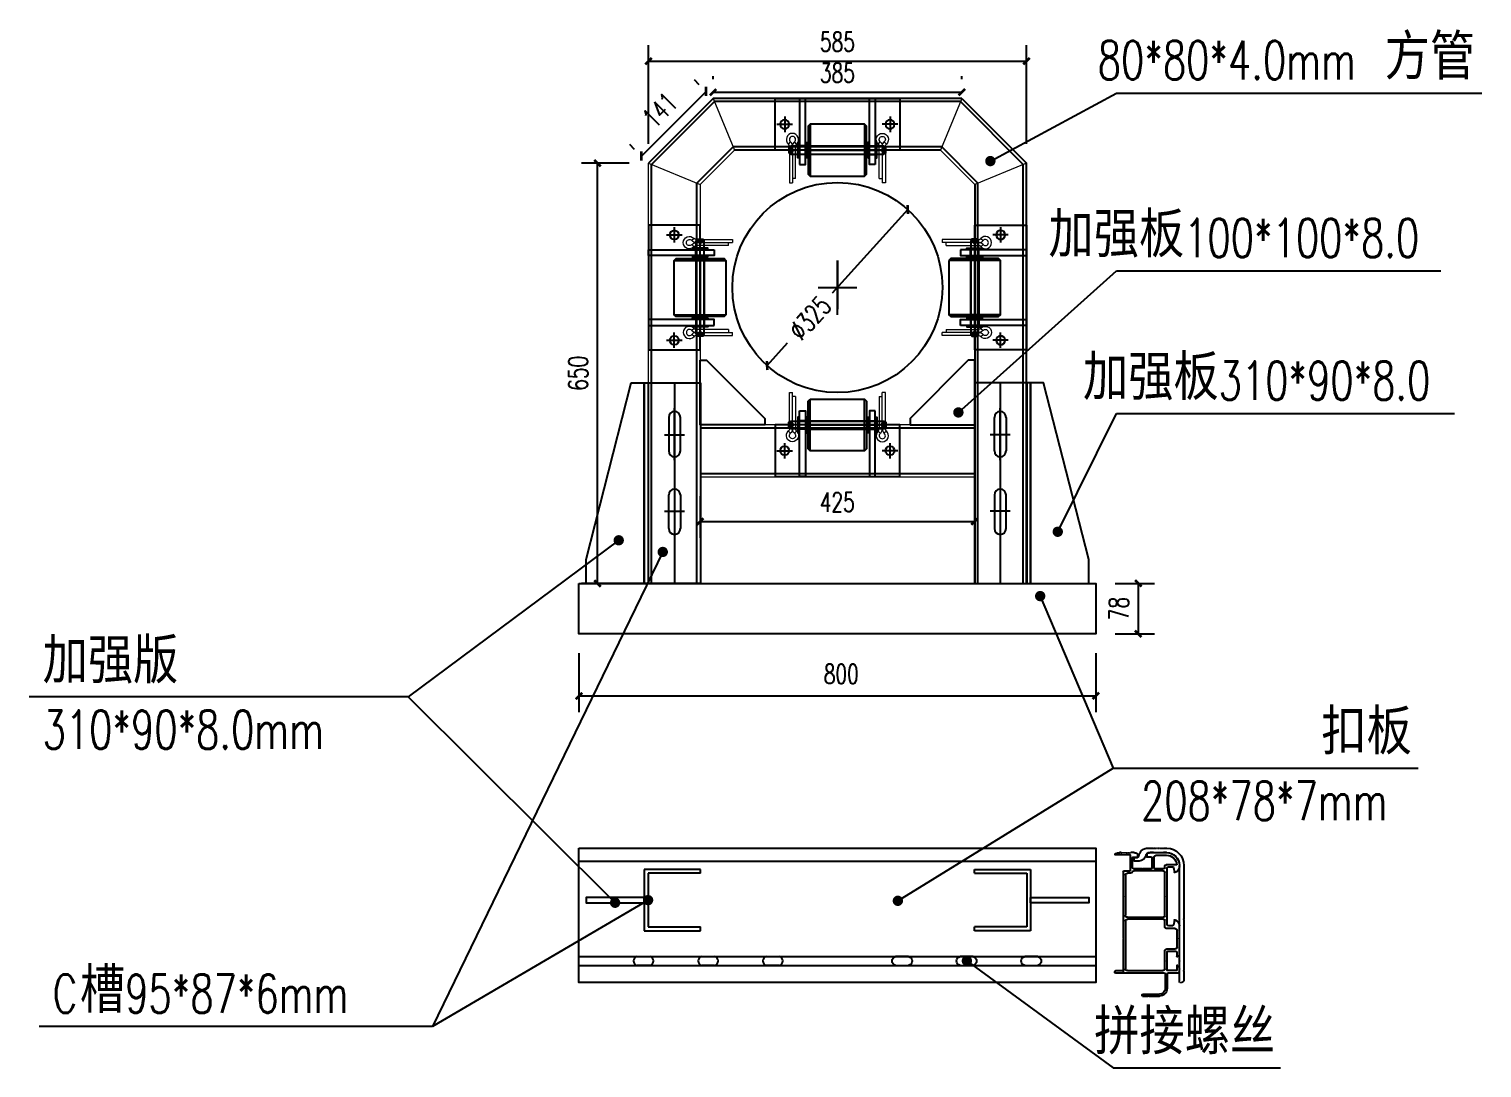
# Model space of a CAD drawing. Extents: x -259369 to -50372, y -155978 to 198088.
# Drawn here: x -100472 to -98224, y 13123 to 14730 of the extents above; entities that cross this region are included whole.
import ezdxf

# ---------------------------------------------------------------- set-up
doc = ezdxf.new("R2010")
doc.units = 0
doc.header["$LTSCALE"] = 1000
doc.header["$MEASUREMENT"] = 0
for name, pattern in [('( Border )', [21, 6, -3, 6, -3, 0, -3]), ('CENTER2', [28.575, 19.05, -3.175, 3.175, -3.175]), ('DASHED', [0.75, 0.5, -0.25]), ('DASHED2', [9.525, 6.35, -3.175])]:
    doc.linetypes.add(name, pattern=pattern)
for name, color, linetype in [('DIM_LEAD', 3, 'Continuous'), ('PUB_DIM', 3, 'Continuous'), ('PUB_TEXT', 7, 'Continuous'), ('W-WOOD_FLOOR木地板', 30, 'Continuous'), ('中实线', 1, 'Continuous'), ('图层5', 6, 'Continuous'), ('桩', 5, 'Continuous'), ('粗实线', 3, 'Continuous')]:
    doc.layers.add(name, color=color, linetype=linetype)
doc.layers.add('结构', color=52, linetype='Continuous', lineweight=18)
doc.layers.add('铝主梁170x129x4', color=210, linetype='Continuous', lineweight=25)
doc.styles.add('_TCH_DIM', font='SIMPLEX.shx', dxfattribs={"bigfont": 'hztxt.shx'})
doc.styles.add('DIM_FONT', font='SIMPLEX', dxfattribs={"width": 0.7, "bigfont": 'GBCBIG'})
doc.dimstyles.new('DIMN10', dxfattribs={"dimscale": 0.1, "dimtxt": 300, "dimasz": 100, "dimexe": 250, "dimexo": 300, "dimgap": 150, "dimtad": 1, "dimdec": 0, "dimzin": 0, "dimdsep": 46, "dimtxsty": 'DIM_FONT', "dimblk": 'ARCHTICK', "dimcen": 0.09, "dimclrd": 1, "dimclre": 1, "dimclrt": 2, "dimazin": 2, "dimtfac": 1, "dimtdec": 0, "dimtix": 1, "dimtmove": 2, "dimatfit": 3, "dimldrblk": 'ARCHTICK', "dimfxl": 0, "dimtolj": 1, "dimtzin": 0, "dimarcsym": 0})

# ---------------------------------------------------------------- blocks, each defined once
blk = doc.blocks.new('*U430')
blk.add_lwpolyline([(-12, 0), (-12, 2.5), (12, 2.5), (12, 0)], close=True)
blk = doc.blocks.new('Split_Pins_GB91')
at = {"color": 8, "linetype": 'Continuous', "lineweight": 15}
for p, q in [((-3.4, 6.3), (-6.9, 3.1)), ((0, 4.7), (0, -4.7)), ((-3.4, -6.3), (-6.9, -3.1))]:
    blk.add_line(p, q, dxfattribs=at)
at = {"color": 7, "linetype": 'Continuous', "lineweight": 15}
for p, q in [((50, 4.7), (0, 4.7)), ((0, 0), (56.3, 0)), ((50, 4.7), (50, 0)), ((56.3, -4.7), (56.3, 0)), ((0, -4.7), (56.3, -4.7))]:
    blk.add_line(p, q, dxfattribs=at)
for centre, radius, start, end in [((-10.5, 0), 9.5, 41.3178, 318.6822), ((-10.5, 0), 4.75, 41.3178, 318.6822), ((0, 9.2), 9.23, 221.3178, 270), ((0, -9.2), 9.23, 90, 138.6822), ((0, 9.2), 4.48, 221.3178, 270), ((0, -9.2), 4.48, 90, 138.6822)]:
    blk.add_arc(centre, radius, start, end, dxfattribs=at)
blk = doc.blocks.new('无头销轴_B型_D12X150')
at = {"color": 0}
for p, q in [((-72, 6), (-72, -6)), ((72, 6), (72, -6))]:
    blk.add_line(p, q, dxfattribs=at)
blk.add_lwpolyline([(-75, 4.3), (-75, -4.3), (-72, -6), (72, -6), (75, -4.3), (75, 4.3), (72, 6), (-72, 6)], close=True, dxfattribs=at)
for centre in [(-69.5, 0), (69.5, 0)]:
    blk.add_circle(centre, 1.6, dxfattribs=at)
blk = doc.blocks.new('A$C1EDE4923')
for p, q in [((-232.5, 79.6), (-232.5, 159.6)), ((-148.5, 79.6), (-148.5, 159.6))]:
    blk.add_line(p, q)
at = {"color": 3, "linetype": 'CENTER2', "ltscale": 0.5}
for p, q in [((-235, 119.6), (-254, 119.6)), ((-146, 119.6), (-127, 119.6)), ((-272, 67.6), (-272, 91.6)), ((-109, 67.6), (-109, 91.6)), ((-284, 79.6), (-260, 79.6)), ((-97, 79.6), (-121, 79.6))]:
    blk.add_line(p, q, dxfattribs=at)
at = {"linetype": 'DASHED2'}
for p, q in [((-240, 126.1), (-249, 126.1)), ((-240, 113.1), (-249, 113.1)), ((-235.5, 125.9), (-145.5, 125.9)), ((-235.5, 113.3), (-145.5, 113.3)), ((-141, 126.1), (-132, 126.1)), ((-141, 113.1), (-132, 113.1))]:
    blk.add_line(p, q, dxfattribs=at)
at = {"color": 3, "linetype": 'CENTER2'}
blk.add_line((-240.9, 119.6), (-140, 119.6), dxfattribs=at)
for points in [[(-232.5, 159.6), (-148.5, 159.6), (-145.5, 156.6), (-145.5, 82.6), (-148.5, 79.6), (-232.5, 79.6), (-235.5, 82.6), (-235.5, 156.6)], [(-249, 141.6), (-240, 141.6), (-240, 39.6), (-249, 39.6)], [(-132, 141.6), (-141, 141.6), (-141, 39.6), (-132, 39.6)], [(-94, 39.6), (-94, 119.6), (-287, 119.6), (-287, 39.6)]]:
    blk.add_lwpolyline(points, close=True)
for centre in [(-272, 79.6), (-109, 79.6)]:
    blk.add_circle(centre, 7)
at = {"xscale": -1}
for name, p, rotation in [('Split_Pins_GB91', (-260, 113.6), 270), ('无头销轴_B型_D12X150', (-190.5, 119.6), 180), ('*U430', (-249, 119.6), 90), ('*U430', (-237.5, 119.6), 90)]:
    blk.add_blockref(name, p, dxfattribs=dict(at, rotation=rotation))
for name, p, rotation in [('Split_Pins_GB91', (-121, 113.6), 90), ('*U430', (-143.5, 119.6), 270), ('*U430', (-132, 119.6), 270)]:
    blk.add_blockref(name, p, dxfattribs=dict(rotation=rotation))
blk = doc.blocks.new('_ArchTick')
at = {"color": 0, "linetype": 'ByBlock', "const_width": 0.4}
blk.add_lwpolyline([(-0.5, -0.5), (0.5, 0.5)], dxfattribs=at)
blk = doc.blocks.new('*D437')
at = {"layer": 'Defpoints', "color": 0, "transparency": 16777216}
for p in [(-99112.6, 14450.8), (-99330.3, 14209.5)]:
    blk.add_point(p, dxfattribs=at)
at = {"layer": 'PUB_DIM', "color": 1, "lineweight": -2, "transparency": 16777216}
for p, q in [((-99112.6, 14450.8), (-99229.5, 14321.2)), ((-99330.3, 14209.5), (-99298.5, 14244.7))]:
    blk.add_line(p, q, dxfattribs=at)
at = {"layer": 'PUB_DIM', "color": 1, "lineweight": -2, "transparency": 16777216, "xscale": 10, "yscale": 10, "zscale": 10}
for p, rotation in [((-99112.6, 14450.8), 47.9335005168253), ((-99330.3, 14209.5), 227.9335005168253)]:
    blk.add_blockref('_ArchTick', p, dxfattribs=dict(at, rotation=rotation))
at = {"layer": 'PUB_DIM', "color": 2, "transparency": 16777216, "insert": (-99264, 14283), "char_height": 30, "attachment_point": 5, "rotation": 47.9335, "style": 'DIM_FONT'}
blk.add_mtext('\\A1;∅325', dxfattribs=at)
blk = doc.blocks.new('*D438')
at = {"layer": 'Defpoints', "color": 0, "transparency": 16777216}
for p in [(-99592.7, 14522.6), (-99513.9, 14522.6), (-99433.9, 13872.6)]:
    blk.add_point(p, dxfattribs=at)
at = {"layer": 'PUB_DIM', "color": 1, "lineweight": -2, "transparency": 16777216}
for p, q in [((-99543.9, 14522.6), (-99617.7, 14522.6)), ((-99592.7, 13872.6), (-99592.7, 14522.6)), ((-99463.9, 13872.6), (-99617.7, 13872.6))]:
    blk.add_line(p, q, dxfattribs=at)
at = {"layer": 'PUB_DIM', "color": 1, "lineweight": -2, "transparency": 16777216, "xscale": 10, "yscale": 10, "zscale": 10}
for p, rotation in [((-99592.7, 14522.6), 90), ((-99592.7, 13872.6), 270)]:
    blk.add_blockref('_ArchTick', p, dxfattribs=dict(at, rotation=rotation))
at = {"layer": 'PUB_DIM', "color": 2, "transparency": 16777216, "insert": (-99622.7, 14197.6), "char_height": 30, "attachment_point": 5, "rotation": 90, "style": 'DIM_FONT'}
blk.add_mtext('\\A1;650', dxfattribs=at)
blk = doc.blocks.new('*D439')
at = {"layer": 'Defpoints', "color": 0, "transparency": 16777216}
for p in [(-99424.8, 14633.5), (-99413.9, 14622.6), (-99513.9, 14522.6)]:
    blk.add_point(p, dxfattribs=at)
at = {"layer": 'PUB_DIM', "color": 1, "lineweight": -2, "transparency": 16777216}
for p, q in [((-99435.2, 14643.8), (-99442.5, 14651.2)), ((-99524.8, 14533.5), (-99424.8, 14633.5)), ((-99535.2, 14543.8), (-99542.5, 14551.2))]:
    blk.add_line(p, q, dxfattribs=at)
at = {"layer": 'PUB_DIM', "color": 1, "lineweight": -2, "transparency": 16777216, "xscale": 10, "yscale": 10, "zscale": 10}
for p, rotation in [((-99424.8, 14633.5), 45.00000000006671), ((-99524.8, 14533.5), 225.0000000000667)]:
    blk.add_blockref('_ArchTick', p, dxfattribs=dict(at, rotation=rotation))
at = {"layer": 'PUB_DIM', "color": 2, "transparency": 16777216, "insert": (-99496, 14604.7), "char_height": 30, "attachment_point": 5, "rotation": 45, "style": 'DIM_FONT'}
blk.add_mtext('\\A1;141', dxfattribs=at)
blk = doc.blocks.new('*D440')
at = {"layer": 'Defpoints', "color": 0, "transparency": 16777216}
for p in [(-99413.9, 14622.6), (-99028.9, 14632.2), (-99028.9, 14622.6)]:
    blk.add_point(p, dxfattribs=at)
at = {"layer": 'PUB_DIM', "color": 1, "lineweight": -2, "transparency": 16777216}
for p, q in [((-99413.9, 14652.6), (-99413.9, 14657.2)), ((-99028.9, 14652.6), (-99028.9, 14657.2)), ((-99413.9, 14632.2), (-99028.9, 14632.2))]:
    blk.add_line(p, q, dxfattribs=at)
at = {"layer": 'PUB_DIM', "color": 1, "lineweight": -2, "transparency": 16777216, "xscale": 10, "yscale": 10, "zscale": 10, "rotation": 180}
blk.add_blockref('_ArchTick', (-99413.9, 14632.2), dxfattribs=at)
at = {"layer": 'PUB_DIM', "color": 1, "lineweight": -2, "transparency": 16777216, "xscale": 10, "yscale": 10, "zscale": 10}
blk.add_blockref('_ArchTick', (-99028.9, 14632.2), dxfattribs=at)
at = {"layer": 'PUB_DIM', "color": 2, "transparency": 16777216, "insert": (-99221.4, 14662.2), "char_height": 30, "attachment_point": 5, "style": 'DIM_FONT'}
blk.add_mtext('\\A1;385', dxfattribs=at)
blk = doc.blocks.new('*D441')
at = {"layer": 'Defpoints', "color": 0, "transparency": 16777216}
for p in [(-98928.9, 14680.2), (-99513.9, 14522.6), (-98928.9, 14522.6)]:
    blk.add_point(p, dxfattribs=at)
at = {"layer": 'PUB_DIM', "color": 1, "lineweight": -2, "transparency": 16777216}
for p, q in [((-99513.9, 14552.6), (-99513.9, 14705.2)), ((-98928.9, 14552.6), (-98928.9, 14705.2)), ((-99513.9, 14680.2), (-98928.9, 14680.2))]:
    blk.add_line(p, q, dxfattribs=at)
at = {"layer": 'PUB_DIM', "color": 1, "lineweight": -2, "transparency": 16777216, "xscale": 10, "yscale": 10, "zscale": 10, "rotation": 180}
blk.add_blockref('_ArchTick', (-99513.9, 14680.2), dxfattribs=at)
at = {"layer": 'PUB_DIM', "color": 1, "lineweight": -2, "transparency": 16777216, "xscale": 10, "yscale": 10, "zscale": 10}
blk.add_blockref('_ArchTick', (-98928.9, 14680.2), dxfattribs=at)
at = {"layer": 'PUB_DIM', "color": 2, "transparency": 16777216, "insert": (-99221.4, 14710.2), "char_height": 30, "attachment_point": 5, "style": 'DIM_FONT'}
blk.add_mtext('\\A1;585', dxfattribs=at)
blk = doc.blocks.new('*D445')
at = {"layer": 'Defpoints', "color": 0, "transparency": 16777216}
for p in [(-99621.4, 13794.6), (-98821.4, 13794.6), (-98821.4, 13698.6)]:
    blk.add_point(p, dxfattribs=at)
at = {"layer": 'PUB_DIM', "color": 1, "lineweight": -2, "transparency": 16777216}
for p, q in [((-99621.4, 13764.6), (-99621.4, 13673.6)), ((-98821.4, 13764.6), (-98821.4, 13673.6)), ((-99621.4, 13698.6), (-98821.4, 13698.6))]:
    blk.add_line(p, q, dxfattribs=at)
at = {"layer": 'PUB_DIM', "color": 1, "lineweight": -2, "transparency": 16777216, "xscale": 10, "yscale": 10, "zscale": 10, "rotation": 180}
blk.add_blockref('_ArchTick', (-99621.4, 13698.6), dxfattribs=at)
at = {"layer": 'PUB_DIM', "color": 1, "lineweight": -2, "transparency": 16777216, "xscale": 10, "yscale": 10, "zscale": 10}
blk.add_blockref('_ArchTick', (-98821.4, 13698.6), dxfattribs=at)
at = {"layer": 'PUB_DIM', "color": 2, "transparency": 16777216, "insert": (-99215.5, 13732.6), "char_height": 30, "attachment_point": 5, "style": 'DIM_FONT'}
blk.add_mtext('\\A1;800', dxfattribs=at)
blk = doc.blocks.new('048')
at = {"color": 4}
for p, q in [((651097.9, -257614.5), (651010.9, -257614.5)), ((651010.9, -257614.5), (651010.9, -257709.5)), ((651097.9, -257620.5), (651097.9, -257614.5)), ((651097.9, -257620.5), (651016.9, -257620.5)), ((651016.9, -257620.5), (651016.9, -257703.5)), ((651016.9, -257703.5), (651097.9, -257703.5)), ((651097.9, -257709.5), (651097.9, -257703.5)), ((651010.9, -257709.5), (651097.9, -257709.5))]:
    blk.add_line(p, q, dxfattribs=at)
blk = doc.blocks.new('*D447')
at = {"layer": 'Defpoints', "color": 0, "transparency": 16777216}
for p in [(-98821.4, 13872.6), (-98821.4, 13794.6), (-98755.9, 13794.6)]:
    blk.add_point(p, dxfattribs=at)
at = {"layer": 'PUB_DIM', "color": 1, "lineweight": -2, "transparency": 16777216}
for p, q in [((-98791.4, 13872.6), (-98730.9, 13872.6)), ((-98755.9, 13872.6), (-98755.9, 13794.6)), ((-98791.4, 13794.6), (-98730.9, 13794.6))]:
    blk.add_line(p, q, dxfattribs=at)
at = {"layer": 'PUB_DIM', "color": 1, "lineweight": -2, "transparency": 16777216, "xscale": 10, "yscale": 10, "zscale": 10}
for p, rotation in [((-98755.9, 13872.6), 90), ((-98755.9, 13794.6), 270)]:
    blk.add_blockref('_ArchTick', p, dxfattribs=dict(at, rotation=rotation))
at = {"layer": 'PUB_DIM', "color": 2, "transparency": 16777216, "insert": (-98785.9, 13833.6), "char_height": 30, "attachment_point": 5, "rotation": 90, "style": 'DIM_FONT'}
blk.add_mtext('\\A1;78', dxfattribs=at)
blk = doc.blocks.new('891')
at = {"color": 0, "ltscale": 0.5}
blk.add_line((-1486542.7, 1377887.1), (-1486570.9, 1377887.1), dxfattribs=at)
at = {"color": 0, "lineweight": 5}
for p, q in [((-1486591.7, 1377686.1), (-1486593.6, 1377686.1)), ((-1486592.4, 1377685.9), (-1486592.4, 1377685.9))]:
    blk.add_line(p, q, dxfattribs=at)
at = {"color": 0, "ltscale": 0.5}
blk.add_arc((-1486542.7, 1377885.1), 2, 64.2042, 90, dxfattribs=at)
at = {"color": 0, "lineweight": 25}
for centre, radius, start, end in [((-1486593.6, 1377688.1), 2, 246.4591, 270), ((-1486591.7, 1377687.1), 1, 270, 311.3814), ((-1486592.4, 1377687.9), 2, 311.3814, 0)]:
    blk.add_arc(centre, radius, start, end, dxfattribs=at)
at = {"layer": '粗实线', "color": 0, "linetype": 'ByBlock', "ltscale": 0.5}
for p, q in [((-1486597.4, 1377867.1), (-1486597.4, 1377784.7)), ((-1486528.2, 1377873.7), (-1486521.4, 1377873.7)), ((-1486521.4, 1377879.7), (-1486525.5, 1377879.7)), ((-1486520.4, 1377874.7), (-1486520.4, 1377878.7)), ((-1486597.4, 1377783.5), (-1486597.4, 1377704.7)), ((-1486597.4, 1377703.5), (-1486597.4, 1377690.9))]:
    blk.add_line(p, q, dxfattribs=at)
for centre, radius, start, end in [((-1486570.4, 1377867.1), 27, 91.5188, 180), ((-1486570.4, 1377867.1), 20, 91.5188, 180), ((-1486544.9, 1377880.5), 7.1, 37.6327, 64.2042), ((-1486542.2, 1377879.6), 14.8, 7.196, 79.5045), ((-1486540.9, 1377883.6), 2, 5.0412, 37.6327), ((-1486526.3, 1377886.4), 12.9, 191.5156, 261.5695), ((-1486525.5, 1377881.7), 2, 186.8775, 270), ((-1486521.4, 1377878.7), 1, 0, 90), ((-1486521.4, 1377874.7), 1, 270, 0)]:
    blk.add_arc(centre, radius, start, end, dxfattribs=at)
at = {"layer": '结构', "color": 0, "linetype": 'ByBlock', "lineweight": 0, "ltscale": 0.5}
for points in [[(-1486564.5, 1377894.1, 0.198912), (-1486564.6, 1377894.1), (-1486564.9, 1377893.6, -0.414214), (-1486565.2, 1377893.6), (-1486565.5, 1377894.1, 0.198912), (-1486565.7, 1377894.1)], [(-1486562.5, 1377894.1, 0.198912), (-1486562.6, 1377894.1), (-1486562.9, 1377893.6, -0.414214), (-1486563.2, 1377893.6), (-1486563.5, 1377894.1, 0.198912), (-1486563.7, 1377894.1)], [(-1486560.5, 1377894.1, 0.198912), (-1486560.6, 1377894.1), (-1486560.9, 1377893.6, -0.414214), (-1486561.2, 1377893.6), (-1486561.5, 1377894.1, 0.198912), (-1486561.7, 1377894.1)], [(-1486558.5, 1377894.1, 0.198912), (-1486558.6, 1377894.1), (-1486558.9, 1377893.6, -0.414214), (-1486559.2, 1377893.6), (-1486559.5, 1377894.1, 0.198912), (-1486559.7, 1377894.1)], [(-1486556.5, 1377894.1, 0.198912), (-1486556.6, 1377894.1), (-1486556.9, 1377893.6, -0.414214), (-1486557.2, 1377893.6), (-1486557.5, 1377894.1, 0.198912), (-1486557.7, 1377894.1)], [(-1486554.5, 1377894.1, 0.198912), (-1486554.6, 1377894.1), (-1486554.9, 1377893.6, -0.414214), (-1486555.2, 1377893.6), (-1486555.5, 1377894.1, 0.198912), (-1486555.7, 1377894.1)], [(-1486552.5, 1377894.1, 0.198912), (-1486552.6, 1377894.1), (-1486552.9, 1377893.6, -0.414214), (-1486553.2, 1377893.6), (-1486553.5, 1377894.1, 0.198912), (-1486553.7, 1377894.1)], [(-1486550.5, 1377894.1, 0.198912), (-1486550.6, 1377894.1), (-1486550.9, 1377893.6, -0.414214), (-1486551.2, 1377893.6), (-1486551.5, 1377894.1, 0.198912), (-1486551.7, 1377894.1)]]:
    blk.add_lwpolyline(points, format="xyb", dxfattribs=at)
at = {"layer": '铝主梁170x129x4', "color": 0, "lineweight": 25}
for p, q in [((-1486565.7, 1377894.1), (-1486571.1, 1377894.1)), ((-1486563.6, 1377894.1), (-1486564.5, 1377894.1)), ((-1486561.6, 1377894.1), (-1486562.5, 1377894.1)), ((-1486559.6, 1377894.1), (-1486560.5, 1377894.1)), ((-1486557.6, 1377894.1), (-1486558.5, 1377894.1)), ((-1486555.6, 1377894.1), (-1486556.5, 1377894.1)), ((-1486553.6, 1377894.1), (-1486554.5, 1377894.1)), ((-1486551.6, 1377894.1), (-1486552.5, 1377894.1)), ((-1486539.5, 1377894.1), (-1486550.5, 1377894.1)), ((-1486590.4, 1377720.2), (-1486590.4, 1377867.1)), ((-1486597, 1377784.3), (-1486597.3, 1377784.6)), ((-1486597.3, 1377783.7), (-1486597, 1377784)), ((-1486597, 1377704.3), (-1486597.3, 1377704.6)), ((-1486597.3, 1377703.7), (-1486597, 1377704)), ((-1486590.7, 1377719.8), (-1486590.4, 1377720.1)), ((-1486590.4, 1377719.2), (-1486590.7, 1377719.5)), ((-1486590.4, 1377687.9), (-1486590.4, 1377719))]:
    blk.add_line(p, q, dxfattribs=at)
for centre, radius, start, end in [((-1486597.2, 1377784.7), 0.2, 180, 225), ((-1486597.2, 1377783.5), 0.2, 135, 180), ((-1486597.2, 1377784.1), 0.2, 315, 45), ((-1486597.2, 1377704.7), 0.2, 180, 225), ((-1486597.2, 1377703.5), 0.2, 135, 180), ((-1486597.2, 1377704.1), 0.2, 315, 45), ((-1486590.6, 1377719.6), 0.2, 135, 225), ((-1486590.6, 1377720.2), 0.2, 315, 0), ((-1486590.6, 1377719), 0.2, 0, 45), ((-1486592.4, 1377690.9), 5, 180, 246.4591)]:
    blk.add_arc(centre, radius, start, end, dxfattribs=at)
blk = doc.blocks.new('*D443')
at = {"layer": 'Defpoints', "color": 0, "transparency": 16777216}
for p in [(-99433.9, 14037.6), (-99009.4, 14037.6), (-99009.4, 13968.3)]:
    blk.add_point(p, dxfattribs=at)
at = {"layer": 'PUB_DIM', "color": 1, "lineweight": -2, "transparency": 16777216}
for p, q in [((-99433.9, 14007.6), (-99433.9, 13943.3)), ((-99009.4, 14007.6), (-99009.4, 13943.3)), ((-99433.9, 13968.3), (-99009.4, 13968.3))]:
    blk.add_line(p, q, dxfattribs=at)
at = {"layer": 'PUB_DIM', "color": 1, "lineweight": -2, "transparency": 16777216, "xscale": 10, "yscale": 10, "zscale": 10, "rotation": 180}
blk.add_blockref('_ArchTick', (-99433.9, 13968.3), dxfattribs=at)
at = {"layer": 'PUB_DIM', "color": 1, "lineweight": -2, "transparency": 16777216, "xscale": 10, "yscale": 10, "zscale": 10}
blk.add_blockref('_ArchTick', (-99009.4, 13968.3), dxfattribs=at)
at = {"layer": 'PUB_DIM', "color": 2, "transparency": 16777216, "insert": (-99221.7, 13998.3), "char_height": 30, "attachment_point": 5, "style": 'DIM_FONT'}
blk.add_mtext('\\A1;425', dxfattribs=at)
blk = doc.blocks.new('A$C49B369EF')
at = {"color": 8}
for p, q in [((4, 203), (20.5, 203)), ((22.5, 124), (22.5, 191))]:
    blk.add_line(p, q, dxfattribs=at)
at = {"color": 3}
for p, q in [((17, 36), (2, 36)), ((19, 34), (19, 12)), ((22, 34), (22, 12)), ((57, 3), (31, 3)), ((58, 2), (58, 1)), ((47.4, 0), (31, 0)), ((57, 0), (48.6, 0))]:
    blk.add_line(p, q, dxfattribs=at)
at = {"color": 8, "ltscale": 0.5}
blk.add_arc((20.5, 201), 2, 0, 90, dxfattribs=at)
at = {"color": 3}
for centre, radius, start, end in [((2, 38), 2, 180, 270), ((17, 34), 2, 0, 90), ((31, 12), 12, 180, 270), ((31, 12), 9, 180, 270), ((57, 2), 1, 0, 90), ((57, 1), 1, 270, 0)]:
    blk.add_arc(centre, radius, start, end, dxfattribs=at)
at = {"color": 3, "ltscale": 0.5}
blk.add_arc((24, 34), 2, 90, 180, dxfattribs=at)
at = {"layer": '中实线', "color": 8, "linetype": 'ByBlock', "ltscale": 0.5}
for p, q in [((4, 203), (4, 203)), ((36, 218), (20, 218)), ((20, 218), (20, 218)), ((39, 199), (39, 215)), ((22.5, 199), (22.5, 201)), ((24.5, 197), (37, 197)), ((25.5, 194), (70.6, 194)), ((75.5, 190), (80.5, 190)), ((83.5, 187), (83.5, 125)), ((22.5, 107.5), (22.5, 117)), ((80.5, 122), (24.5, 122)), ((24.5, 119), (80.5, 119)), ((83.5, 116), (83.5, 42.5)), ((3.5, 76), (3.5, 101.5)), ((6.5, 104.5), (19.5, 104.5)), ((19.5, 73), (6.5, 73)), ((22.5, 42.5), (22.5, 70)), ((80.5, 39.5), (25.5, 39.5))]:
    blk.add_line(p, q, dxfattribs=at)
for centre, radius, start, end in [((20, 202.1), 15.9, 89.8166, 176.4472), ((36, 215), 3, 0, 90), ((24.5, 199), 2, 180, 269.9404), ((25.5, 191), 3, 90, 180), ((37, 199), 2, 269.9404, 0), ((70.6, 192), 2, 11.537, 90), ((75.5, 193), 3, 191.537, 270), ((80.5, 187), 3, 0, 90), ((24.5, 124), 2, 180, 270), ((24.5, 117), 2, 90, 180), ((80.5, 125), 3, 270, 0), ((80.5, 116), 3, 0, 90), ((6.5, 101.5), 3, 90, 180), ((19.5, 107.5), 3, 270, 0), ((6.5, 76), 3, 180, 270), ((19.5, 70), 3, 0, 90), ((25.5, 42.5), 3, 180, 270), ((80.5, 42.5), 3, 270, 0)]:
    blk.add_arc(centre, radius, start, end, dxfattribs=at)
at = {"layer": '粗实线', "linetype": 'ByBlock', "ltscale": 0.5}
for p, q in [((20, 222), (24.7, 222)), ((24.7, 222), (22.4, 222)), ((39.9, 222), (45, 222)), ((42.5, 214), (42.5, 198)), ((43.5, 215), (50.3, 215)), ((50.5, 219.5), (50.5, 215.2)), ((64.5, 215.2), (64.5, 219.5)), ((71.5, 215), (64.7, 215)), ((70, 222), (75.1, 222)), ((72.5, 198), (72.5, 214)), ((76, 218), (76, 194.5)), ((99.8, 219), (77, 219)), ((90.3, 222), (92.7, 222)), ((100, 219.5), (100, 219.2)), ((0, 200.4), (0, 202)), ((9.1, 199.2), (7.8, 191.8)), ((17, 200), (10.1, 200)), ((19, 155.1), (19, 198)), ((43.5, 197), (56.9, 197)), ((57.1, 196.9), (57.4, 196.6)), ((57.6, 196.6), (57.9, 196.9)), ((58.1, 197), (71.5, 197)), ((77, 193.5), (86, 193.5)), ((87, 192.5), (87, 155.1)), ((19, 111), (19, 153.9)), ((19.4, 154.6), (19.1, 154.9)), ((19.1, 154.1), (19.4, 154.4)), ((86.9, 154.9), (86.6, 154.6)), ((86.6, 154.4), (86.9, 154.1)), ((87, 153.9), (87, 153.9)), ((87, 153.9), (87, 89.8)), ((7.8, 117.2), (9.1, 109.8)), ((0, 89.8), (0, 108.6)), ((10.1, 109), (17, 109)), ((0, 74.4), (0, 88.7)), ((0, 64), (0, 74.4)), ((0.4, 89.4), (0.1, 89.7)), ((0.1, 88.8), (0.4, 89.1)), ((4, 68.5), (4, 61.7)), ((18, 69.5), (5, 69.5)), ((19, 55.1), (19, 68.5)), ((86.9, 89.7), (86.6, 89.4)), ((86.6, 89.1), (86.9, 88.8)), ((87, 88.7), (87, 39.5)), ((3.8, 61.5), (2.5, 61.5)), ((2.5, 47.5), (3.8, 47.5)), ((4, 47.3), (4, 40.5)), ((19, 40.5), (19, 53.9)), ((19.4, 54.6), (19.1, 54.9)), ((19.1, 54.1), (19.4, 54.4)), ((0, 38), (0, 42)), ((99, 36), (24, 36)), ((87.5, 39), (99, 39)), ((100, 38), (100, 37))]:
    blk.add_line(p, q, dxfattribs=at)
at = {"layer": '粗实线', "color": 3, "linetype": 'ByBlock', "ltscale": 0.5}
for p, q in [((5, 39.5), (18, 39.5)), ((47.9, 0.4), (47.6, 0.1)), ((48.4, 0.1), (48.1, 0.4))]:
    blk.add_line(p, q, dxfattribs=at)
at = {"layer": '粗实线', "linetype": 'ByBlock', "ltscale": 0.5}
for centre, radius, start, end in [((20, 202), 20, 90, 180), ((43.5, 214), 1, 90, 180), ((45.3, 215.4), 6.6, 38.3047, 92.8074), ((50.3, 215.2), 0.2, 270, 0.2741), ((69.7, 215.4), 6.6, 87.1926, 141.6953), ((64.7, 215.2), 0.2, 180, 270), ((71.5, 214), 1, 0, 90), ((77, 218), 1, 90, 180), ((92.1, 208.2), 13.8, 54.8394, 92.3815), ((99.8, 219.2), 0.2, 270, 0), ((9.9, 200.4), 9.84, 179.7094, 251.9861), ((6.8, 192), 1, 270, 349.7), ((10.1, 199), 1, 90, 169.7), ((17, 198), 2, 360, 90), ((43.5, 198), 1, 180, 270), ((56.9, 196.8), 0.2, 45, 90), ((57.5, 196.8), 0.2, 225, 315), ((58.1, 196.8), 0.2, 90, 135), ((71.5, 198), 1, 270, 0), ((77, 194.5), 1, 180, 270), ((86, 192.5), 1, 0, 90), ((19.2, 155.1), 0.2, 180, 225), ((19.2, 153.9), 0.2, 135, 180), ((19.2, 154.5), 0.2, 315, 45), ((86.8, 154.5), 0.2, 135, 225), ((86.8, 155.1), 0.2, 315, 0), ((86.8, 153.9), 0.2, 360, 45), ((10.1, 108.5), 10.1, 110.0422, 179.7055), ((6.8, 117), 1.03, 10.8147, 98.718), ((10.1, 110), 1, 190.3, 270), ((17, 111), 2, 270, 0), ((0.2, 89.8), 0.2, 180, 225), ((0.2, 88.7), 0.2, 135, 180), ((0.2, 89.2), 0.2, 315, 45), ((5, 68.5), 1, 90, 180), ((18, 68.5), 1, 0, 90), ((86.8, 89.2), 0.2, 135, 225), ((86.8, 89.8), 0.2, 315, 0), ((86.8, 88.7), 0.2, 360, 45), ((2.5, 64), 2.5, 180, 270), ((6.6, 42.3), 6.6, 128.3047, 182.8074), ((3.8, 61.7), 0.2, 270, 0), ((3.8, 47.3), 0.2, 0, 90), ((19.2, 55.1), 0.2, 180, 225), ((19.2, 53.9), 0.2, 135, 180), ((19.2, 54.5), 0.2, 315, 45), ((5, 40.5), 1, 180, 270), ((18, 40.5), 1, 270, 0), ((87, 39), 0.5, 90, 0), ((99, 38), 1, 0, 90), ((99, 37), 1, 270, 0)]:
    blk.add_arc(centre, radius, start, end, dxfattribs=at)
at = {"layer": '粗实线', "color": 3, "linetype": 'ByBlock', "ltscale": 0.5}
for centre, start, end in [((47.4, 0.2), 270, 315), ((48, 0.2), 45, 135), ((48.6, 0.2), 225, 270)]:
    blk.add_arc(centre, 0.2, start, end, dxfattribs=at)
at = {"layer": '结构', "color": 3, "linetype": 'ByBlock', "ltscale": 0.5}
for p, q in [((24.9, 221.9), (25.2, 221.5)), ((25.5, 221.5), (25.8, 221.9)), ((25.9, 222), (26.7, 222)), ((26.9, 221.9), (27.2, 221.5)), ((27.5, 221.5), (27.8, 221.9)), ((27.9, 222), (28.7, 222)), ((28.9, 221.9), (29.2, 221.5)), ((29.5, 221.5), (29.8, 221.9)), ((29.9, 222), (30.7, 222)), ((30.9, 221.9), (31.2, 221.5)), ((31.5, 221.5), (31.8, 221.9)), ((31.9, 222), (32.7, 222)), ((32.9, 221.9), (33.2, 221.5)), ((33.5, 221.5), (33.8, 221.9)), ((33.9, 222), (34.7, 222)), ((34.9, 221.9), (35.2, 221.5)), ((35.5, 221.5), (35.8, 221.9)), ((35.9, 222), (36.7, 222)), ((36.9, 221.9), (37.2, 221.5)), ((37.5, 221.5), (37.8, 221.9)), ((37.9, 222), (38.7, 222)), ((38.9, 221.9), (39.2, 221.5)), ((39.5, 221.5), (39.8, 221.9)), ((39.9, 222), (41.7, 222)), ((75.1, 222), (73.3, 222)), ((75.6, 221.5), (75.3, 221.9)), ((76.1, 221.9), (75.8, 221.5)), ((77.1, 222), (76.3, 222)), ((77.6, 221.5), (77.3, 221.9)), ((78.1, 221.9), (77.8, 221.5)), ((79.1, 222), (78.3, 222)), ((79.6, 221.5), (79.3, 221.9)), ((80.1, 221.9), (79.8, 221.5)), ((81.1, 222), (80.3, 222)), ((81.6, 221.5), (81.3, 221.9)), ((82.1, 221.9), (81.8, 221.5)), ((83.1, 222), (82.3, 222)), ((83.6, 221.5), (83.3, 221.9)), ((84.1, 221.9), (83.8, 221.5)), ((85.1, 222), (84.3, 222)), ((85.6, 221.5), (85.3, 221.9)), ((86.1, 221.9), (85.8, 221.5)), ((87.1, 222), (86.3, 222)), ((87.6, 221.5), (87.3, 221.9)), ((88.1, 221.9), (87.8, 221.5)), ((89.1, 222), (88.3, 222)), ((89.6, 221.5), (89.3, 221.9)), ((90.1, 221.9), (89.8, 221.5))]:
    blk.add_line(p, q, dxfattribs=at)
for centre, start, end in [((24.7, 221.8), 45, 90), ((25.3, 221.6), 225, 315), ((25.9, 221.8), 90, 135), ((26.7, 221.8), 45, 90), ((27.3, 221.6), 225, 315), ((27.9, 221.8), 90, 135), ((28.7, 221.8), 45, 90), ((29.3, 221.6), 225, 315), ((29.9, 221.8), 90, 135), ((30.7, 221.8), 45, 90), ((31.3, 221.6), 225, 315), ((31.9, 221.8), 90, 135), ((32.7, 221.8), 45, 90), ((33.3, 221.6), 225, 315), ((33.9, 221.8), 90, 135), ((34.7, 221.8), 45, 90), ((35.3, 221.6), 225, 315), ((35.9, 221.8), 90, 135), ((36.7, 221.8), 45, 90), ((37.3, 221.6), 225, 315), ((37.9, 221.8), 90, 135), ((38.7, 221.8), 45, 90), ((39.3, 221.6), 225, 315), ((39.9, 221.8), 90, 135), ((75.1, 221.8), 45, 90), ((75.7, 221.6), 225, 315), ((76.3, 221.8), 90, 135), ((77.1, 221.8), 45, 90), ((77.7, 221.6), 225, 315), ((78.3, 221.8), 90, 135), ((79.1, 221.8), 45, 90), ((79.7, 221.6), 225, 315), ((80.3, 221.8), 90, 135), ((81.1, 221.8), 45, 90), ((81.7, 221.6), 225, 315), ((82.3, 221.8), 90, 135), ((83.1, 221.8), 45, 90), ((83.7, 221.6), 225, 315), ((84.3, 221.8), 90, 135), ((85.1, 221.8), 45, 90), ((85.7, 221.6), 225, 315), ((86.3, 221.8), 90, 135), ((87.1, 221.8), 45, 90), ((87.7, 221.6), 225, 315), ((88.3, 221.8), 90, 135), ((89.1, 221.8), 45, 90), ((89.7, 221.6), 225, 315), ((90.3, 221.8), 90, 135)]:
    blk.add_arc(centre, 0.2, start, end, dxfattribs=at)
blk = doc.blocks.new('*U432')
for p, q in [((-10, 7), (10, 7)), ((10, -7), (-10, -7))]:
    blk.add_line(p, q)
for centre, start, end in [((-8.3, 0), 103.4159, 256.5841), ((8.3, 0), 283.4159, 76.5841)]:
    blk.add_arc(centre, 7.2, start, end)
blk = doc.blocks.new('*U433')
at = {"color": 0, "linetype": 'ByBlock', "lineweight": -2, "transparency": 16777216}
for p in [(0, 0), (100, 0), (200, 0)]:
    blk.add_blockref('*U432', p, dxfattribs=at)
blk = doc.blocks.new('*U434')
for p, q in [((-10, 7), (10, 7)), ((10, -7), (-10, -7))]:
    blk.add_line(p, q)
for centre, start, end in [((-8.3, 0), 103.4159, 256.5841), ((8.3, 0), 283.4159, 76.5841)]:
    blk.add_arc(centre, 7.2, start, end)
blk = doc.blocks.new('*U435')
at = {"color": 0, "linetype": 'ByBlock', "lineweight": -2, "transparency": 16777216}
for p in [(0, 0), (100, 0), (200, 0)]:
    blk.add_blockref('*U434', p, dxfattribs=at)

msp = doc.modelspace()

# ---------------------------------------------------------------- linework, layer by layer
for p, q in [((-99413.95, 14622.63), (-99513.95, 14522.63)), ((-99028.95, 14622.63), (-99413.95, 14622.63)), ((-99028.95, 14622.63), (-98928.95, 14522.63)), ((-99062.08, 14542.63), (-99380.81, 14542.63)), ((-99482.45, 14129.39), (-99482.45, 14077.39)), ((-99464.45, 14077.39), (-99464.45, 14129.39)), ((-98978.45, 14077.39), (-98978.45, 14129.39)), ((-98960.45, 14129.39), (-98960.45, 14077.39)), ((-99482.45, 13957.39), (-99482.45, 14009.39)), ((-99464.45, 14009.39), (-99464.45, 13957.39)), ((-98978.45, 14009.39), (-98978.45, 13957.39)), ((-98960.45, 13957.39), (-98960.45, 14009.39))]:
    msp.add_line(p, q)
at = {"color": 253, "linetype": 'CENTER2', "true_color": 0xadadad}
for p, q in [((-99411.88, 14617.63), (-99508.95, 14520.56)), ((-99031.02, 14617.63), (-99411.88, 14617.63)), ((-99031.02, 14617.63), (-98933.95, 14520.56)), ((-99438.95, 14491.57), (-99382.88, 14547.63)), ((-99060.01, 14547.63), (-99382.88, 14547.63)), ((-99003.95, 14491.57), (-99060.01, 14547.63)), ((-99508.95, 13872.6), (-99508.95, 14520.56)), ((-98933.95, 13872.6), (-98933.95, 14520.56)), ((-99438.95, 13872.6), (-99438.95, 14491.57)), ((-99003.95, 13872.6), (-99003.95, 14491.57)), ((-99008.95, 14112.63), (-99433.95, 14112.63)), ((-99433.95, 14042.63), (-99008.95, 14042.63))]:
    msp.add_line(p, q, dxfattribs=at)
at = {"color": 0, "lineweight": 5}
for p, q in [((-99413.95, 14622.63), (-99380.81, 14542.63)), ((-99028.95, 14622.63), (-99062.08, 14542.63)), ((-99513.95, 14522.63), (-99433.95, 14489.49)), ((-98928.95, 14522.63), (-99008.95, 14489.49)), ((-99008.95, 14117.63), (-99433.95, 14117.63)), ((-99433.95, 14037.63), (-99008.95, 14037.63))]:
    msp.add_line(p, q, dxfattribs=at)
at = {"lineweight": 5}
for p, q in [((-99433.95, 14489.49), (-99380.81, 14542.63)), ((-99008.95, 14489.49), (-99062.08, 14542.63))]:
    msp.add_line(p, q, dxfattribs=at)
at = {"color": 1}
for p, q in [((-99221.45, 14288.13), (-99221.45, 14372.13)), ((-99221.45, 14288.13), (-99221.45, 14372.13)), ((-99251.45, 14330.13), (-99191.45, 14330.13)), ((-99251.45, 14330.13), (-99191.45, 14330.13))]:
    msp.add_line(p, q, dxfattribs=at)
at = {"color": 4}
for p, q in [((-99473.45, 14182.62), (-99473.45, 13872.62)), ((-98969.45, 14182.62), (-98969.45, 13872.62))]:
    msp.add_line(p, q, dxfattribs=at)
at = {"color": 3, "linetype": 'CENTER2'}
for p, q in [((-99473.45, 14062.93), (-99473.45, 14143.84)), ((-98969.45, 14062.93), (-98969.45, 14143.84)), ((-99489.04, 14102.39), (-99457.86, 14102.39)), ((-98953.86, 14102.39), (-98985.04, 14102.39)), ((-99473.45, 14023.84), (-99473.45, 13942.93)), ((-98969.45, 14023.84), (-98969.45, 13942.93)), ((-99489.04, 13984.39), (-99457.86, 13984.39)), ((-98953.86, 13984.39), (-98985.04, 13984.39))]:
    msp.add_line(p, q, dxfattribs=at)
at = {"color": 252}
for p, q in [((-99621.45, 13443.24), (-98821.45, 13443.24)), ((-99621.45, 13295.74), (-98821.45, 13295.74)), ((-99621.45, 13281.74), (-98821.45, 13281.74))]:
    msp.add_line(p, q, dxfattribs=at)
at = {"color": 0, "lineweight": 5}
msp.add_lwpolyline([(-99433.95, 14489.49), (-99433.95, 13872.6), (-99513.95, 13872.6), (-99513.95, 14522.63)], dxfattribs=at)
for points in [[(-99008.95, 14489.49), (-99008.95, 13872.63), (-98928.95, 13872.6), (-98928.95, 14522.63)], [(-99610.45, 13872.62), (-99610.44, 13909.67), (-99540.45, 14182.62), (-99520.45, 14182.62), (-99520.45, 13872.62), (-99610.45, 13872.62)], [(-98832.44, 13872.62), (-98832.45, 13909.67), (-98902.45, 14182.62), (-98922.45, 14182.62), (-98922.45, 13872.62), (-98832.44, 13872.62)]]:
    msp.add_lwpolyline(points)
at = {"color": 1}
for points in [[(-99433.95, 14217.63), (-99423.95, 14217.63), (-99333.95, 14127.63), (-99333.95, 14117.63), (-99433.95, 14117.63)], [(-99008.95, 14217.63), (-99018.95, 14217.63), (-99108.95, 14127.63), (-99108.95, 14117.63), (-99008.95, 14117.63)]]:
    msp.add_lwpolyline(points, close=True, dxfattribs=at)
for points in [[(-99520.45, 13386.74), (-99610.45, 13386.74), (-99610.45, 13378.74), (-99520.45, 13378.74)], [(-98922.45, 13386.74), (-98832.45, 13386.74), (-98832.45, 13378.74), (-98922.45, 13378.74)]]:
    msp.add_lwpolyline(points, close=True)
msp.add_circle((-99221.45, 14330.13), 162.5)
for centre, start, end in [((-99473.45, 14129.39), 0, 180), ((-98969.45, 14129.39), 0, 180), ((-99473.45, 14077.39), 180, 0), ((-98969.45, 14077.39), 180, 0), ((-99473.45, 14009.39), 0, 180), ((-98969.45, 14009.39), 0, 180), ((-99473.45, 13957.39), 180, 0), ((-98969.45, 13957.39), 180, 0)]:
    msp.add_arc(centre, 9, start, end)
at = {"layer": 'DIM_LEAD'}
for p, q in [((-98984.74, 14525.72), (-98789.58, 14630.95)), ((-98789.58, 14630.95), (-98224.03, 14630.95)), ((-99034.22, 14136.98), (-98789.58, 14356)), ((-98789.58, 14356), (-98287.73, 14356)), ((-98880.46, 13952.45), (-98789.58, 14135.3)), ((-98789.58, 14135.3), (-98266.44, 14135.3)), ((-99559.87, 13939.22), (-99885.78, 13697.05)), ((-99491.73, 13921.19), (-99847.8, 13187.42)), ((-98907.64, 13852.96), (-98794.55, 13587.08)), ((-99885.78, 13697.05), (-100472.38, 13697.05)), ((-99565.45, 13378.74), (-99885.78, 13697.05)), ((-99127.9, 13381.72), (-98794.55, 13587.08)), ((-98794.55, 13587.08), (-98322.59, 13587.08)), ((-99514.45, 13382.74), (-99847.8, 13187.42)), ((-99021.13, 13288.8), (-98794.55, 13123.24)), ((-99847.8, 13187.42), (-100456.62, 13187.42)), ((-98794.55, 13123.24), (-98535.72, 13123.24))]:
    msp.add_line(p, q, dxfattribs=at)
at = {"layer": 'DIM_LEAD', "const_width": 8}
for points in [[(-98988.26, 14523.82, 1), (-98981.22, 14527.62, 1)], [(-99037.2, 14134.31, 1), (-99031.24, 14139.64, 1)], [(-99556.66, 13941.61, 1), (-99563.08, 13936.84, 1)], [(-98882.24, 13948.86, 1), (-98878.68, 13956.03, 1)], [(-99489.98, 13924.79, 1), (-99493.47, 13917.6, 1)], [(-98909.2, 13856.64, 1), (-98906.07, 13849.28, 1)], [(-99562.61, 13375.92, 1), (-99568.28, 13381.55, 1)], [(-99511, 13384.76, 1), (-99517.9, 13380.71, 1)], [(-99131.31, 13379.62, 1), (-99124.5, 13383.82, 1)], [(-99024.36, 13291.16, 1), (-99017.9, 13286.44, 1)]]:
    msp.add_lwpolyline(points, format="xyb", close=True, dxfattribs=at)
at = {"layer": 'PUB_DIM'}
for points in [[(-99621.45, 13872.6), (-98821.45, 13872.6), (-98821.45, 13794.6), (-99621.45, 13794.6)], [(-99621.45, 13463.24), (-98821.45, 13463.24), (-98821.45, 13255.24), (-99621.45, 13255.24)]]:
    msp.add_lwpolyline(points, close=True, dxfattribs=at)
at = {"layer": '图层5', "color": 4, "linetype": '( Border )'}
for points in [[(-99520.45, 14182.62), (-99433.45, 14182.62), (-99433.45, 13872.62), (-99520.45, 13872.62), (-99520.45, 14182.62)], [(-98922.45, 14182.62), (-99009.45, 14182.62), (-99009.45, 13872.62), (-98922.45, 13872.62), (-98922.45, 14182.62)]]:
    msp.add_lwpolyline(points, dxfattribs=at)
at = {"layer": '图层5', "color": 1, "linetype": 'DASHED'}
for points in [[(-99514.45, 14182.62), (-99514.45, 13872.6)], [(-98928.45, 14182.62), (-98928.45, 13872.6)]]:
    msp.add_lwpolyline(points, dxfattribs=at)
at = {"layer": '桩', "lineweight": 25}
msp.add_lwpolyline([(-99221.45, 14371.89), (-99221.45, 14296.67)], dxfattribs=at)

# ---------------------------------------------------------------- block references
at = {"color": 6, "lineweight": 5, "extrusion": (0, 0, -1), "zscale": -1}
for p, rotation in [((99030.97, 14662.19), 180), ((98889.39, 14139.66), 270)]:
    msp.add_blockref('A$C1EDE4923', p, dxfattribs=dict(at, rotation=rotation))
at = {"color": 6, "lineweight": 5, "extrusion": (0, 0, -1), "xscale": -1, "zscale": -1, "rotation": 90}
msp.add_blockref('A$C1EDE4923', (99553.51, 14139.66), dxfattribs=at)
at = {"color": 6, "lineweight": 5, "extrusion": (0, 0, -1), "xscale": -1, "zscale": -1}
msp.add_blockref('A$C1EDE4923', (99030.97, 13998.07), dxfattribs=at)
at = {"color": 0, "lineweight": 5, "xscale": -1}
msp.add_blockref('A$C49B369EF', (-98692.25, 13234.24), dxfattribs=at)
for name, p in [('048', (-750531.35, 271044.71)), ('*U433', (-99521.45, 13288.74))]:
    msp.add_blockref(name, p)
at = {"xscale": -1}
for name, p in [('048', (552088.46, 271044.71)), ('*U435', (-98921.45, 13288.74))]:
    msp.add_blockref(name, p, dxfattribs=at)
at = {"layer": 'W-WOOD_FLOOR木地板', "xscale": -1}
msp.add_blockref('891', (-1585282.62, -1364430.88), dxfattribs=at)

# ---------------------------------------------------------------- texts
at = {"layer": 'PUB_TEXT', "color": 7, "style": '_TCH_DIM'}
for s, p in [('方管', (-98374.55, 14651.95)), ('加强板', (-98894.73, 14377)), ('加强板', (-98841.44, 14156.3)), ('加强版', (-100451.38, 13718.05)), ('扣板', (-98472.57, 13608.08)), ('槽', (-100393.62, 13208.42)), ('拼接螺丝', (-98824.04, 13144.24))]:
    msp.add_text(s, height=70, dxfattribs=at).set_placement(p)
at = {"layer": 'PUB_TEXT', "color": 7, "style": '_TCH_DIM', "width": 0.705882}
for s, p in [('80*80*4.0mm', (-98818.55, 14651.95)), ('100*100*8.0', (-98684.73, 14377)), ('310*90*8.0', (-98631.44, 14156.3)), ('310*90*8.0mm', (-100451.38, 13616.55)), ('208*78*7mm', (-98751.59, 13506.58)), ('C', (-100435.62, 13208.42)), ('95*87*6mm', (-100323.62, 13208.42))]:
    msp.add_text(s, height=59.5, dxfattribs=at).set_placement(p)

# ---------------------------------------------------------------- dimensions: what is measured, and where the dimension line sits
at = {"layer": 'PUB_DIM'}
for p1, p2, distance, picture, middle in [((-99513.95, 14522.63), (-98928.95, 14522.63), 157.57, '*D441', (-99221.45, 14710.2)), ((-99413.95, 14622.63), (-99028.95, 14622.63), 9.55, '*D440', (-99221.45, 14662.18)), ((-99513.95, 14522.63), (-99413.95, 14622.63), 15.38, '*D439', (-99496.03, 14604.72))]:
    dim = msp.add_aligned_dim(p1=p1, p2=p2, distance=distance, dimstyle='DIMN10', dxfattribs=at)
    dim.commit()
    dim.dimension.update_dxf_attribs({"geometry": picture, "text_midpoint": middle})
for base, p1, p2, picture, middle in [((-99592.71, 14522.63), (-99433.95, 13872.6), (-99513.95, 14522.63), '*D438', (-99622.71, 14197.62)), ((-98755.85, 13794.6), (-98821.45, 13872.6), (-98821.45, 13794.6), '*D447', (-98785.85, 13833.6))]:
    dim = msp.add_linear_dim(base=base, p1=p1, p2=p2, angle=90, dimstyle='DIMN10', dxfattribs=at)
    dim.commit()
    dim.dimension.update_dxf_attribs({"geometry": picture, "text_midpoint": middle})
dim = msp.add_diameter_dim_2p(p1=(-99112.57, 14450.77), p2=(-99330.32, 14209.5), dimstyle='DIMN10', dxfattribs=at)
dim.commit()
dim.dimension.update_dxf_attribs({"geometry": '*D437', "text_midpoint": (-99264.01, 14282.97), "dimtype": 131})
dim = msp.add_linear_dim(base=(-99009.44641173, 13968.26347417), p1=(-99433.94641173, 14037.63160011), p2=(-99009.44641173, 14037.63160011), dimstyle='DIMN10', dxfattribs=at)
dim.commit()
dim.dimension.update_dxf_attribs({"geometry": '*D443', "text_midpoint": (-99221.69641173, 13998.26347417)})
dim = msp.add_linear_dim(base=(-98821.45, 13698.58), p1=(-99621.45, 13794.6), p2=(-98821.45, 13794.6), dimstyle='DIMN10', dxfattribs=at)
dim.commit()
dim.dimension.update_dxf_attribs({"geometry": '*D445', "text_midpoint": (-99215.46, 13732.56), "dimtype": 128})

doc.saveas('drawing.dxf')
